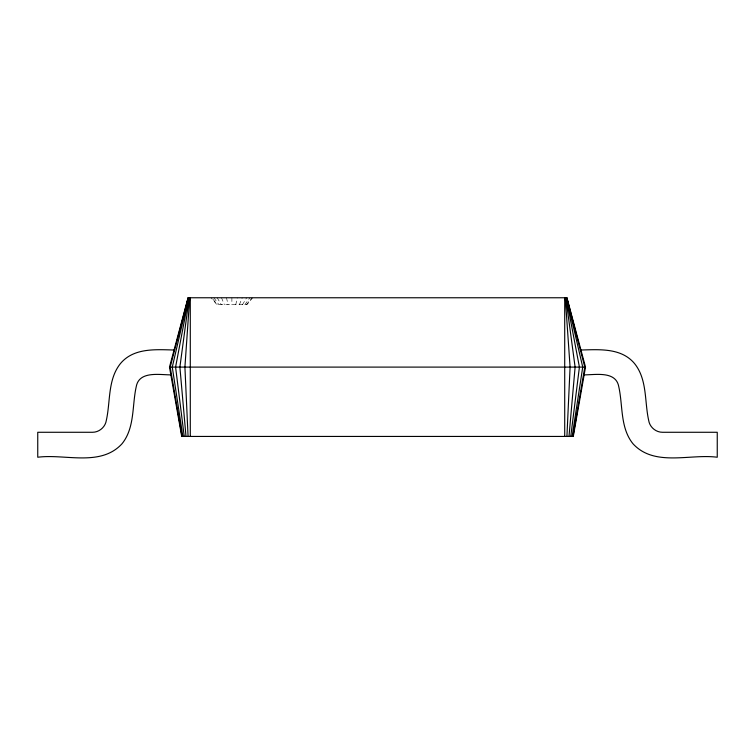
<?xml version="1.0" encoding="UTF-8"?>
<svg xmlns="http://www.w3.org/2000/svg" width="755" height="755" viewBox="0 0 755 755"><rect width="100%" height="100%" fill="white"/><g stroke="black" fill="none" stroke-linecap="round" stroke-linejoin="round"><path stroke-width="0.57" stroke-dasharray="3.77 2.83" d="M235.768 304.699L237.278 297.763M239.382 304.699L242.289 297.763M242.487 304.699L246.602 297.763M244.865 304.699L249.905 297.763M246.366 304.699L251.981 297.763M252.698 297.763L246.876 304.699L216.911 304.699L211.089 297.763M213.203 299.499L217.421 304.699M213.882 297.763L218.922 304.699M217.185 297.763L221.3 304.699M221.489 297.763L224.405 304.699M226.509 297.763L228.019 304.699M231.889 297.763L231.889 304.699"/><path stroke-width="1.13" d="M566.929 436.437L570.091 367.1L565.287 297.763M189.713 297.763L184.909 367.1L188.071 436.437M568.996 436.437L575.112 367.1L565.816 297.763M570.771 436.437L579.415 367.1L566.278 297.763M189.184 297.763L179.888 367.1L186.004 436.437M572.139 436.437L582.728 367.1L566.637 297.763M572.988 436.437L584.804 367.1L566.854 297.763M585.512 367.1L573.281 436.437L181.719 436.437L169.488 367.1L188.071 297.763L566.929 297.763L585.512 367.1L169.488 367.1M188.722 297.763L175.585 367.1L184.229 436.437M188.363 297.763L172.272 367.1L182.861 436.437M188.146 297.763L170.196 367.1L182.012 436.437M174.065 350.018C155.634 349.537 133.701 347.734 120.507 363.495C107.625 379.435 110.541 401.433 106.342 420.318C105.379 426.99 99.339 432.247 92.61 432.275L37.75 432.275L37.75 457.237C65.119 453.623 100.528 467.156 122.017 443.761C134.928 427.783 131.993 405.737 136.202 386.824C138.977 370.686 159.475 374.895 170.856 374.867M580.935 350.018C599.366 349.537 621.299 347.734 634.493 363.495C647.375 379.435 644.459 401.433 648.658 420.318C649.621 426.99 655.661 432.247 662.39 432.275L717.25 432.275L717.25 457.237C689.881 453.623 654.472 467.156 632.983 443.761C620.072 427.783 623.007 405.737 618.798 386.824C616.023 370.686 595.525 374.895 584.144 374.867M564.712 297.763L564.712 436.437M190.288 297.763L190.288 436.437"/></g></svg>
